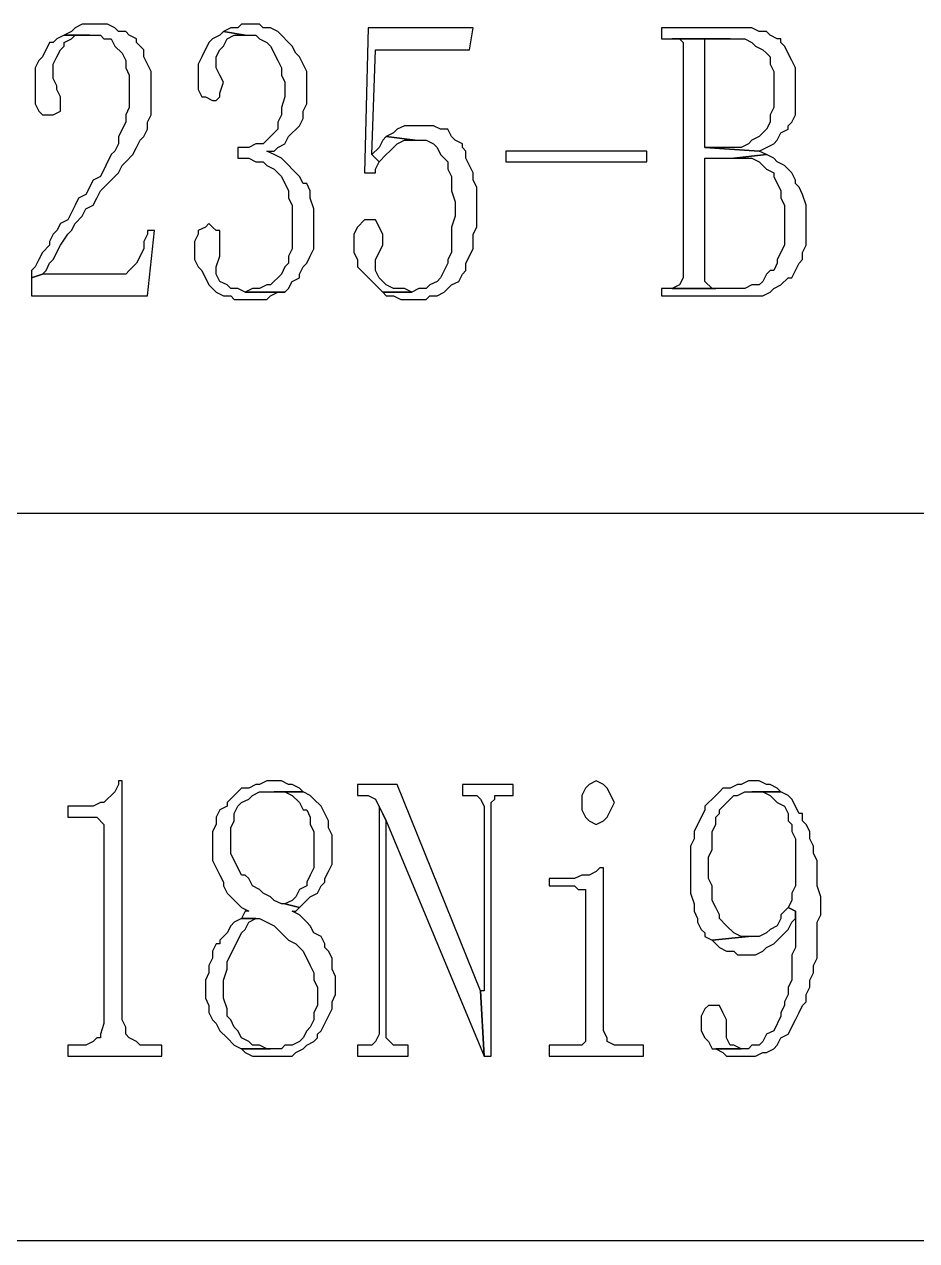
# Model space of a CAD drawing. Extents: x -15.4 to 0.8, y 0.3 to 11.8.
# Drawn here: x -1.5538 to -1.3484, y 2.1719 to 2.4519 of the extents above; entities that cross this region are included whole.
import ezdxf

# ---------------------------------------------------------------- set-up
doc = ezdxf.new("R2010")
doc.units = 0
doc.header["$MEASUREMENT"] = 0
doc.linetypes.add('AUSGEZOGEN', pattern=[0])
doc.layers.get('0').update_dxf_attribs({"linetype": 'AUSGEZOGEN'})

msp = doc.modelspace()

# ---------------------------------------------------------------- linework, layer by layer
for points in [[(-1.53795, 2.4519), (-1.54045, 2.4519), (-1.54045, 2.4519), (-1.54211, 2.45106), (-1.54211, 2.45106), (-1.54295, 2.45023), (-1.54295, 2.45023), (-1.54461, 2.4494), (-1.54461, 2.4494), (-1.53628, 2.4494), (-1.53628, 2.4494), (-1.53545, 2.44856), (-1.53545, 2.44856), (-1.53378, 2.44856), (-1.53378, 2.44856), (-1.53295, 2.4469), (-1.53295, 2.4469), (-1.53128, 2.44523), (-1.53128, 2.44523), (-1.53045, 2.44356), (-1.53045, 2.44356), (-1.53045, 2.4419), (-1.53045, 2.4419), (-1.52961, 2.44023), (-1.52961, 2.44023), (-1.52961, 2.43273), (-1.52961, 2.43273), (-1.53045, 2.43106), (-1.53045, 2.43106), (-1.53045, 2.4294), (-1.53045, 2.4294), (-1.53211, 2.42606), (-1.53211, 2.42606), (-1.53211, 2.4244), (-1.53211, 2.4244), (-1.53295, 2.42273), (-1.53295, 2.42273), (-1.53378, 2.4219), (-1.53378, 2.4219), (-1.53628, 2.4169), (-1.53628, 2.4169), (-1.53795, 2.41606), (-1.53795, 2.41606), (-1.53961, 2.41273), (-1.53961, 2.41273), (-1.54128, 2.4119), (-1.54128, 2.4119), (-1.54211, 2.41023), (-1.54211, 2.41023), (-1.54378, 2.4069), (-1.54378, 2.4069), (-1.54545, 2.40606), (-1.54545, 2.40606), (-1.54628, 2.4044), (-1.54628, 2.4044), (-1.54711, 2.40356), (-1.54711, 2.40356), (-1.54795, 2.4019), (-1.54795, 2.4019), (-1.54795, 2.40106), (-1.54795, 2.40106), (-1.54961, 2.3994), (-1.54961, 2.3994), (-1.55045, 2.39773), (-1.55045, 2.39773), (-1.55128, 2.39606), (-1.55128, 2.39606), (-1.55211, 2.39523), (-1.55211, 2.39523), (-1.55211, 2.39356), (-1.55211, 2.39356), (-1.54961, 2.3944), (-1.54961, 2.3944), (-1.54878, 2.39523), (-1.54878, 2.39523), (-1.54795, 2.3969), (-1.54795, 2.3969), (-1.54711, 2.39773), (-1.54711, 2.39773), (-1.54545, 2.40106), (-1.54545, 2.40106), (-1.54378, 2.40356), (-1.54378, 2.40356), (-1.54295, 2.4044), (-1.54295, 2.4044), (-1.54211, 2.40606), (-1.54211, 2.40606), (-1.54045, 2.40773), (-1.54045, 2.40773), (-1.53961, 2.4094), (-1.53961, 2.4094), (-1.53795, 2.41023), (-1.53795, 2.41023), (-1.53711, 2.4119), (-1.53711, 2.4119), (-1.53628, 2.41356), (-1.53628, 2.41356), (-1.53211, 2.41773), (-1.53211, 2.41773), (-1.53128, 2.4194), (-1.53128, 2.4194), (-1.53045, 2.42023), (-1.53045, 2.42023), (-1.52878, 2.4219), (-1.52878, 2.4219), (-1.52795, 2.42356), (-1.52795, 2.42356), (-1.52711, 2.42523), (-1.52711, 2.42523), (-1.52628, 2.42606), (-1.52628, 2.42606), (-1.52545, 2.42773), (-1.52545, 2.42773), (-1.52545, 2.4294), (-1.52545, 2.4294), (-1.52461, 2.43106), (-1.52461, 2.43106), (-1.52461, 2.44106), (-1.52461, 2.44106), (-1.52545, 2.44273), (-1.52545, 2.44273), (-1.52628, 2.4444), (-1.52628, 2.4444), (-1.52628, 2.44606), (-1.52628, 2.44606), (-1.52795, 2.44773), (-1.52795, 2.44773), (-1.52795, 2.44856), (-1.52795, 2.44856), (-1.52961, 2.4494), (-1.52961, 2.4494), (-1.53045, 2.45023), (-1.53045, 2.45023), (-1.53211, 2.45023), (-1.53211, 2.45023), (-1.53295, 2.45106), (-1.53295, 2.45106), (-1.53461, 2.4519), (-1.53461, 2.4519), (-1.53628, 2.4519), (-1.53795, 2.4519)], [(-1.50795, 2.45023), (-1.50878, 2.4494), (-1.50878, 2.4494), (-1.51045, 2.44856), (-1.51045, 2.44856), (-1.51128, 2.44773), (-1.51128, 2.44773), (-1.51295, 2.4444), (-1.51295, 2.4444), (-1.51378, 2.44273), (-1.51378, 2.44273), (-1.51378, 2.4369), (-1.51378, 2.4369), (-1.51295, 2.43523), (-1.51295, 2.43523), (-1.51211, 2.43523), (-1.51211, 2.43523), (-1.51045, 2.4344), (-1.51045, 2.4344), (-1.50961, 2.4344), (-1.50961, 2.4344), (-1.50878, 2.43523), (-1.50878, 2.43523), (-1.50878, 2.43606), (-1.50878, 2.43606), (-1.50795, 2.43856), (-1.50795, 2.43856), (-1.50878, 2.44023), (-1.50878, 2.44023), (-1.50961, 2.4419), (-1.50961, 2.4419), (-1.50961, 2.4444), (-1.50961, 2.4444), (-1.50878, 2.44606), (-1.50878, 2.44606), (-1.50795, 2.4469), (-1.50795, 2.4469), (-1.50711, 2.44856), (-1.50711, 2.44856), (-1.50545, 2.4494), (-1.50545, 2.4494), (-1.50295, 2.4494), (-1.50795, 2.45023)], [(-1.50128, 2.4519), (-1.50378, 2.4519), (-1.50378, 2.4519), (-1.50461, 2.45106), (-1.50461, 2.45106), (-1.50628, 2.45106), (-1.50628, 2.45106), (-1.50795, 2.45023), (-1.50795, 2.45023), (-1.50295, 2.4494), (-1.50295, 2.4494), (-1.50045, 2.4494), (-1.50045, 2.4494), (-1.49961, 2.44856), (-1.49961, 2.44856), (-1.49795, 2.44773), (-1.49795, 2.44773), (-1.49711, 2.4469), (-1.49711, 2.4469), (-1.49545, 2.44356), (-1.49545, 2.44356), (-1.49461, 2.4419), (-1.49461, 2.4419), (-1.49461, 2.44023), (-1.49461, 2.44023), (-1.49378, 2.43856), (-1.49378, 2.43856), (-1.49378, 2.43523), (-1.49378, 2.43523), (-1.49461, 2.43273), (-1.49461, 2.43273), (-1.49461, 2.43106), (-1.49461, 2.43106), (-1.49545, 2.4294), (-1.49545, 2.4294), (-1.49545, 2.42773), (-1.49545, 2.42773), (-1.49795, 2.42523), (-1.49795, 2.42523), (-1.49878, 2.4244), (-1.49878, 2.4244), (-1.50045, 2.4244), (-1.50045, 2.4244), (-1.50211, 2.42356), (-1.50211, 2.42356), (-1.50461, 2.42356), (-1.50461, 2.42356), (-1.50461, 2.42106), (-1.50461, 2.42106), (-1.50211, 2.42106), (-1.50211, 2.42106), (-1.50045, 2.42023), (-1.50045, 2.42023), (-1.49878, 2.42023), (-1.49878, 2.42023), (-1.49795, 2.4194), (-1.49795, 2.4194), (-1.49628, 2.41856), (-1.49628, 2.41856), (-1.49461, 2.4169), (-1.49461, 2.4169), (-1.49295, 2.41356), (-1.49295, 2.41356), (-1.49295, 2.4119), (-1.49295, 2.4119), (-1.49211, 2.41023), (-1.49211, 2.41023), (-1.49211, 2.40023), (-1.49211, 2.40023), (-1.49295, 2.39856), (-1.49295, 2.39856), (-1.49295, 2.3969), (-1.49295, 2.3969), (-1.49378, 2.39606), (-1.49378, 2.39606), (-1.49461, 2.3944), (-1.49461, 2.3944), (-1.49711, 2.3919), (-1.49711, 2.3919), (-1.49795, 2.3919), (-1.49795, 2.3919), (-1.49961, 2.39106), (-1.49961, 2.39106), (-1.50128, 2.39106), (-1.50128, 2.39106), (-1.50295, 2.39023), (-1.50295, 2.39023), (-1.49378, 2.39023), (-1.49378, 2.39023), (-1.49295, 2.39106), (-1.49295, 2.39106), (-1.49211, 2.39273), (-1.49211, 2.39273), (-1.49045, 2.39356), (-1.49045, 2.39356), (-1.49045, 2.3944), (-1.49045, 2.3944), (-1.48961, 2.39606), (-1.48961, 2.39606), (-1.48878, 2.3969), (-1.48878, 2.3969), (-1.48795, 2.39856), (-1.48795, 2.39856), (-1.48711, 2.40023), (-1.48711, 2.40023), (-1.48711, 2.4094), (-1.48711, 2.4094), (-1.48795, 2.4119), (-1.48795, 2.4119), (-1.48795, 2.41356), (-1.48795, 2.41356), (-1.48878, 2.41523), (-1.48878, 2.41523), (-1.48961, 2.41523), (-1.48961, 2.41523), (-1.49045, 2.4169), (-1.49045, 2.4169), (-1.49461, 2.42106), (-1.49461, 2.42106), (-1.49628, 2.4219), (-1.49628, 2.4219), (-1.49795, 2.42273), (-1.49795, 2.42273), (-1.49628, 2.42273), (-1.49628, 2.42273), (-1.49545, 2.42356), (-1.49545, 2.42356), (-1.49378, 2.4244), (-1.49378, 2.4244), (-1.49295, 2.42606), (-1.49295, 2.42606), (-1.49045, 2.42856), (-1.49045, 2.42856), (-1.48961, 2.43023), (-1.48961, 2.43023), (-1.48961, 2.4319), (-1.48961, 2.4319), (-1.48878, 2.43356), (-1.48878, 2.43356), (-1.48878, 2.44106), (-1.48878, 2.44106), (-1.48961, 2.44273), (-1.48961, 2.44273), (-1.49045, 2.4444), (-1.49045, 2.4444), (-1.49128, 2.44523), (-1.49128, 2.44523), (-1.49211, 2.4469), (-1.49211, 2.4469), (-1.49545, 2.45023), (-1.49545, 2.45023), (-1.49711, 2.45106), (-1.49711, 2.45106), (-1.49878, 2.45106), (-1.49878, 2.45106), (-1.49961, 2.4519), (-1.50128, 2.4519)], [(-1.45045, 2.45106), (-1.47461, 2.45106), (-1.47461, 2.45106), (-1.47545, 2.41773), (-1.47545, 2.41773), (-1.47295, 2.41773), (-1.47295, 2.41773), (-1.47295, 2.41856), (-1.47295, 2.41856), (-1.47211, 2.42023), (-1.47211, 2.42023), (-1.47378, 2.4219), (-1.47378, 2.4219), (-1.47295, 2.44606), (-1.47295, 2.44606), (-1.45128, 2.44606), (-1.45045, 2.45106)], [(-1.38961, 2.45106), (-1.40711, 2.45106), (-1.40711, 2.45106), (-1.40711, 2.44856), (-1.40711, 2.44856), (-1.38795, 2.44856), (-1.38795, 2.44856), (-1.38628, 2.44773), (-1.38628, 2.44773), (-1.38545, 2.4469), (-1.38545, 2.4469), (-1.38378, 2.44606), (-1.38378, 2.44606), (-1.38295, 2.44523), (-1.38295, 2.44523), (-1.38211, 2.4444), (-1.38211, 2.4444), (-1.38211, 2.44273), (-1.38211, 2.44273), (-1.38128, 2.44106), (-1.38128, 2.44106), (-1.38128, 2.43273), (-1.38128, 2.43273), (-1.38211, 2.43106), (-1.38211, 2.43106), (-1.38211, 2.4294), (-1.38211, 2.4294), (-1.38295, 2.42773), (-1.38295, 2.42773), (-1.38378, 2.4269), (-1.38378, 2.4269), (-1.38461, 2.42606), (-1.38461, 2.42606), (-1.38628, 2.42523), (-1.38628, 2.42523), (-1.38711, 2.4244), (-1.38711, 2.4244), (-1.38878, 2.42356), (-1.38878, 2.42356), (-1.39711, 2.42356), (-1.39711, 2.42356), (-1.38461, 2.42273), (-1.38461, 2.42273), (-1.38295, 2.42356), (-1.38295, 2.42356), (-1.38128, 2.4244), (-1.38128, 2.4244), (-1.38045, 2.42523), (-1.38045, 2.42523), (-1.37961, 2.4269), (-1.37961, 2.4269), (-1.37795, 2.42773), (-1.37795, 2.42773), (-1.37795, 2.42856), (-1.37795, 2.42856), (-1.37711, 2.4294), (-1.37711, 2.4294), (-1.37628, 2.43106), (-1.37628, 2.43106), (-1.37628, 2.4419), (-1.37628, 2.4419), (-1.37711, 2.44356), (-1.37711, 2.44356), (-1.37878, 2.4469), (-1.37878, 2.4469), (-1.37961, 2.44773), (-1.37961, 2.44773), (-1.37961, 2.44856), (-1.37961, 2.44856), (-1.38045, 2.44856), (-1.38045, 2.44856), (-1.38211, 2.4494), (-1.38211, 2.4494), (-1.38295, 2.45023), (-1.38295, 2.45023), (-1.38461, 2.45023), (-1.38461, 2.45023), (-1.38628, 2.45106), (-1.38628, 2.45106), (-1.38795, 2.45106), (-1.38961, 2.45106)], [(-1.54461, 2.4494), (-1.54628, 2.44856), (-1.54628, 2.44856), (-1.54711, 2.44773), (-1.54711, 2.44773), (-1.54795, 2.44773), (-1.54795, 2.44773), (-1.54961, 2.4444), (-1.54961, 2.4444), (-1.55045, 2.44356), (-1.55045, 2.44356), (-1.55128, 2.4419), (-1.55128, 2.4419), (-1.55128, 2.43356), (-1.55128, 2.43356), (-1.55045, 2.4319), (-1.55045, 2.4319), (-1.54961, 2.43106), (-1.54961, 2.43106), (-1.54711, 2.43106), (-1.54711, 2.43106), (-1.54545, 2.4319), (-1.54545, 2.4319), (-1.54545, 2.43523), (-1.54545, 2.43523), (-1.54628, 2.4369), (-1.54628, 2.4369), (-1.54628, 2.43773), (-1.54628, 2.43773), (-1.54711, 2.4394), (-1.54711, 2.4394), (-1.54711, 2.44273), (-1.54711, 2.44273), (-1.54628, 2.4444), (-1.54628, 2.4444), (-1.54545, 2.44606), (-1.54545, 2.44606), (-1.54461, 2.4469), (-1.54461, 2.4469), (-1.54461, 2.44773), (-1.54461, 2.44773), (-1.54295, 2.44856), (-1.54295, 2.44856), (-1.54211, 2.4494), (-1.54211, 2.4494), (-1.53878, 2.4494), (-1.54461, 2.4494)], [(-1.40461, 2.44856), (-1.40295, 2.44856), (-1.40295, 2.44856), (-1.40211, 2.44773), (-1.40211, 2.44773), (-1.40211, 2.39356), (-1.40211, 2.39356), (-1.40295, 2.3919), (-1.40295, 2.3919), (-1.40461, 2.39106), (-1.40461, 2.39106), (-1.39461, 2.39106), (-1.39461, 2.39106), (-1.39545, 2.39106), (-1.39545, 2.39106), (-1.39711, 2.39273), (-1.39711, 2.39273), (-1.39711, 2.42106), (-1.39711, 2.42106), (-1.39045, 2.42106), (-1.39045, 2.42106), (-1.38295, 2.4219), (-1.38295, 2.4219), (-1.38461, 2.42273), (-1.38461, 2.42273), (-1.39711, 2.42356), (-1.39711, 2.42356), (-1.39711, 2.44856), (-1.39711, 2.44856), (-1.39128, 2.44856), (-1.40461, 2.44856)], [(-1.46211, 2.42856), (-1.46628, 2.42856), (-1.46628, 2.42856), (-1.46795, 2.42773), (-1.46795, 2.42773), (-1.46878, 2.4269), (-1.46878, 2.4269), (-1.47045, 2.42606), (-1.47045, 2.42606), (-1.46378, 2.42523), (-1.46378, 2.42523), (-1.46128, 2.42523), (-1.46128, 2.42523), (-1.45961, 2.4244), (-1.45961, 2.4244), (-1.45878, 2.42356), (-1.45878, 2.42356), (-1.45795, 2.4219), (-1.45795, 2.4219), (-1.45711, 2.42106), (-1.45711, 2.42106), (-1.45628, 2.42023), (-1.45628, 2.42023), (-1.45628, 2.41856), (-1.45628, 2.41856), (-1.45545, 2.4169), (-1.45545, 2.4169), (-1.45545, 2.41356), (-1.45545, 2.41356), (-1.45461, 2.41106), (-1.45461, 2.41106), (-1.45461, 2.40773), (-1.45461, 2.40773), (-1.45545, 2.40523), (-1.45545, 2.40523), (-1.45545, 2.3994), (-1.45545, 2.3994), (-1.45628, 2.39773), (-1.45628, 2.39773), (-1.45628, 2.3969), (-1.45628, 2.3969), (-1.45711, 2.39523), (-1.45711, 2.39523), (-1.45795, 2.39356), (-1.45795, 2.39356), (-1.45878, 2.39273), (-1.45878, 2.39273), (-1.46045, 2.3919), (-1.46045, 2.3919), (-1.46128, 2.39106), (-1.46128, 2.39106), (-1.46295, 2.39106), (-1.46295, 2.39106), (-1.46461, 2.39023), (-1.46461, 2.39023), (-1.47128, 2.39023), (-1.47128, 2.39023), (-1.47045, 2.3894), (-1.47045, 2.3894), (-1.46878, 2.3894), (-1.46878, 2.3894), (-1.46711, 2.38856), (-1.46711, 2.38856), (-1.46128, 2.38856), (-1.46128, 2.38856), (-1.46045, 2.3894), (-1.46045, 2.3894), (-1.45878, 2.3894), (-1.45878, 2.3894), (-1.45711, 2.39023), (-1.45711, 2.39023), (-1.45545, 2.3919), (-1.45545, 2.3919), (-1.45378, 2.39273), (-1.45378, 2.39273), (-1.45295, 2.3944), (-1.45295, 2.3944), (-1.45211, 2.39523), (-1.45211, 2.39523), (-1.45211, 2.3969), (-1.45211, 2.3969), (-1.45045, 2.40023), (-1.45045, 2.40023), (-1.45045, 2.40356), (-1.45045, 2.40356), (-1.44961, 2.40523), (-1.44961, 2.40523), (-1.44961, 2.4144), (-1.44961, 2.4144), (-1.45045, 2.41606), (-1.45045, 2.41606), (-1.45045, 2.41773), (-1.45045, 2.41773), (-1.45211, 2.42106), (-1.45211, 2.42106), (-1.45211, 2.42273), (-1.45211, 2.42273), (-1.45295, 2.42356), (-1.45295, 2.42356), (-1.45295, 2.4244), (-1.45295, 2.4244), (-1.45461, 2.42523), (-1.45461, 2.42523), (-1.45545, 2.42606), (-1.45545, 2.42606), (-1.45628, 2.42773), (-1.45628, 2.42773), (-1.45795, 2.42773), (-1.45795, 2.42773), (-1.45961, 2.42856), (-1.45961, 2.42856), (-1.46045, 2.42856), (-1.46211, 2.42856)], [(-1.47045, 2.42606), (-1.47128, 2.42523), (-1.47128, 2.42523), (-1.47211, 2.42356), (-1.47211, 2.42356), (-1.47378, 2.4219), (-1.47378, 2.4219), (-1.47211, 2.42023), (-1.47211, 2.42023), (-1.47045, 2.4219), (-1.47045, 2.4219), (-1.46961, 2.42273), (-1.46961, 2.42273), (-1.46795, 2.4244), (-1.46795, 2.4244), (-1.46628, 2.42523), (-1.46628, 2.42523), (-1.46378, 2.42523), (-1.47045, 2.42606)], [(-1.41045, 2.42023), (-1.41045, 2.42273), (-1.41045, 2.42273), (-1.44295, 2.42273), (-1.44295, 2.42273), (-1.44295, 2.42023), (-1.44295, 2.42023), (-1.41045, 2.42023), (-1.41045, 2.42023)], [(-1.38295, 2.4219), (-1.39045, 2.42106), (-1.39045, 2.42106), (-1.38628, 2.42106), (-1.38628, 2.42106), (-1.38461, 2.42023), (-1.38461, 2.42023), (-1.38378, 2.4194), (-1.38378, 2.4194), (-1.38295, 2.41856), (-1.38295, 2.41856), (-1.38128, 2.41773), (-1.38128, 2.41773), (-1.38128, 2.4169), (-1.38128, 2.4169), (-1.37961, 2.41356), (-1.37961, 2.41356), (-1.37961, 2.4119), (-1.37961, 2.4119), (-1.37878, 2.41023), (-1.37878, 2.41023), (-1.37878, 2.40106), (-1.37878, 2.40106), (-1.38045, 2.39773), (-1.38045, 2.39773), (-1.38045, 2.3969), (-1.38045, 2.3969), (-1.38128, 2.39523), (-1.38128, 2.39523), (-1.38211, 2.39523), (-1.38211, 2.39523), (-1.38295, 2.3944), (-1.38295, 2.3944), (-1.38378, 2.39273), (-1.38378, 2.39273), (-1.38461, 2.3919), (-1.38461, 2.3919), (-1.38628, 2.3919), (-1.38628, 2.3919), (-1.38795, 2.39106), (-1.38795, 2.39106), (-1.40711, 2.39106), (-1.40711, 2.39106), (-1.40711, 2.3894), (-1.40711, 2.3894), (-1.38378, 2.3894), (-1.38378, 2.3894), (-1.38211, 2.39023), (-1.38211, 2.39023), (-1.38128, 2.39106), (-1.38128, 2.39106), (-1.37961, 2.3919), (-1.37961, 2.3919), (-1.37795, 2.39356), (-1.37795, 2.39356), (-1.37711, 2.39356), (-1.37711, 2.39356), (-1.37545, 2.3969), (-1.37545, 2.3969), (-1.37461, 2.39773), (-1.37461, 2.39773), (-1.37461, 2.3994), (-1.37461, 2.3994), (-1.37378, 2.40106), (-1.37378, 2.40106), (-1.37378, 2.41023), (-1.37378, 2.41023), (-1.37461, 2.41273), (-1.37461, 2.41273), (-1.37545, 2.4144), (-1.37545, 2.4144), (-1.37628, 2.41523), (-1.37628, 2.41523), (-1.37628, 2.41606), (-1.37628, 2.41606), (-1.37711, 2.41773), (-1.37711, 2.41773), (-1.37878, 2.4194), (-1.37878, 2.4194), (-1.38045, 2.42023), (-1.38045, 2.42023), (-1.38128, 2.42106), (-1.38295, 2.4219)], [(-1.51128, 2.40606), (-1.51211, 2.40523), (-1.51211, 2.40523), (-1.51378, 2.4044), (-1.51378, 2.4044), (-1.51378, 2.40356), (-1.51378, 2.40356), (-1.51461, 2.4019), (-1.51461, 2.4019), (-1.51461, 2.39773), (-1.51461, 2.39773), (-1.51378, 2.39606), (-1.51378, 2.39606), (-1.51295, 2.39523), (-1.51295, 2.39523), (-1.51128, 2.3919), (-1.51128, 2.3919), (-1.51045, 2.39106), (-1.51045, 2.39106), (-1.50961, 2.39023), (-1.50961, 2.39023), (-1.50795, 2.3894), (-1.50795, 2.3894), (-1.50628, 2.3894), (-1.50628, 2.3894), (-1.50545, 2.38856), (-1.50545, 2.38856), (-1.49795, 2.38856), (-1.49795, 2.38856), (-1.49711, 2.3894), (-1.49711, 2.3894), (-1.49545, 2.39023), (-1.49545, 2.39023), (-1.49378, 2.39023), (-1.49378, 2.39023), (-1.50295, 2.39023), (-1.50295, 2.39023), (-1.50461, 2.39106), (-1.50461, 2.39106), (-1.50628, 2.39106), (-1.50628, 2.39106), (-1.50711, 2.3919), (-1.50711, 2.3919), (-1.50878, 2.39273), (-1.50878, 2.39273), (-1.50961, 2.3944), (-1.50961, 2.3944), (-1.50961, 2.39606), (-1.50961, 2.39606), (-1.50878, 2.39856), (-1.50878, 2.39856), (-1.50878, 2.4044), (-1.50878, 2.4044), (-1.50961, 2.4044), (-1.50961, 2.4044), (-1.51045, 2.40523), (-1.51128, 2.40606)], [(-1.47461, 2.4069), (-1.47545, 2.4069), (-1.47545, 2.4069), (-1.47711, 2.40523), (-1.47711, 2.40523), (-1.47795, 2.40356), (-1.47795, 2.40356), (-1.47795, 2.3994), (-1.47795, 2.3994), (-1.47711, 2.39773), (-1.47711, 2.39773), (-1.47711, 2.39606), (-1.47711, 2.39606), (-1.47295, 2.3919), (-1.47295, 2.3919), (-1.47128, 2.39023), (-1.47128, 2.39023), (-1.46461, 2.39023), (-1.46461, 2.39023), (-1.46628, 2.39106), (-1.46628, 2.39106), (-1.46878, 2.39106), (-1.46878, 2.39106), (-1.47045, 2.3919), (-1.47045, 2.3919), (-1.47211, 2.39356), (-1.47211, 2.39356), (-1.47295, 2.39523), (-1.47295, 2.39523), (-1.47295, 2.39773), (-1.47295, 2.39773), (-1.47128, 2.40106), (-1.47128, 2.40106), (-1.47128, 2.40356), (-1.47128, 2.40356), (-1.47295, 2.4069), (-1.47461, 2.4069)], [(-1.52378, 2.4044), (-1.52545, 2.4044), (-1.52545, 2.4044), (-1.52545, 2.40356), (-1.52545, 2.40356), (-1.52628, 2.4019), (-1.52628, 2.4019), (-1.52628, 2.40023), (-1.52628, 2.40023), (-1.52795, 2.3969), (-1.52795, 2.3969), (-1.52961, 2.39523), (-1.52961, 2.39523), (-1.53045, 2.3944), (-1.53045, 2.3944), (-1.54961, 2.3944), (-1.54961, 2.3944), (-1.55211, 2.39356), (-1.55211, 2.39356), (-1.55211, 2.3894), (-1.55211, 2.3894), (-1.52545, 2.3894), (-1.52378, 2.4044)], [(-3.26878, 2.3394), (0.08122, 2.3394)], [(-1.53128, 2.27773), (-1.53211, 2.27773), (-1.53211, 2.27773), (-1.53211, 2.2769), (-1.53211, 2.2769), (-1.53295, 2.27523), (-1.53295, 2.27523), (-1.53545, 2.27273), (-1.53545, 2.27273), (-1.53628, 2.27273), (-1.53628, 2.27273), (-1.53795, 2.2719), (-1.53795, 2.2719), (-1.54378, 2.2719), (-1.54378, 2.2719), (-1.54378, 2.2694), (-1.54378, 2.2694), (-1.53711, 2.2694), (-1.53711, 2.2694), (-1.53545, 2.26773), (-1.53545, 2.26773), (-1.53545, 2.2219), (-1.53545, 2.2219), (-1.53628, 2.2194), (-1.53628, 2.2194), (-1.53628, 2.21856), (-1.53628, 2.21856), (-1.53711, 2.21856), (-1.53711, 2.21856), (-1.53795, 2.21773), (-1.53795, 2.21773), (-1.53961, 2.2169), (-1.53961, 2.2169), (-1.54378, 2.2169), (-1.54378, 2.2169), (-1.54378, 2.2144), (-1.54378, 2.2144), (-1.52211, 2.2144), (-1.52211, 2.2144), (-1.52211, 2.2169), (-1.52211, 2.2169), (-1.52711, 2.2169), (-1.52711, 2.2169), (-1.52795, 2.21773), (-1.52795, 2.21773), (-1.52961, 2.21856), (-1.52961, 2.21856), (-1.53045, 2.2194), (-1.53045, 2.2194), (-1.53045, 2.22106), (-1.53045, 2.22106), (-1.53128, 2.22273), (-1.53128, 2.27773)], [(-1.49628, 2.27773), (-1.49795, 2.27773), (-1.49795, 2.27773), (-1.49961, 2.2769), (-1.49961, 2.2769), (-1.50045, 2.2769), (-1.50045, 2.2769), (-1.50211, 2.27606), (-1.50211, 2.27606), (-1.50378, 2.27606), (-1.50378, 2.27606), (-1.50711, 2.27273), (-1.50711, 2.27273), (-1.50711, 2.2719), (-1.50711, 2.2719), (-1.50878, 2.27106), (-1.50878, 2.27106), (-1.50961, 2.2694), (-1.50961, 2.2694), (-1.50961, 2.26773), (-1.50961, 2.26773), (-1.51045, 2.26606), (-1.51045, 2.26606), (-1.51045, 2.2594), (-1.51045, 2.2594), (-1.50878, 2.25606), (-1.50878, 2.25606), (-1.50795, 2.2544), (-1.50795, 2.2544), (-1.50795, 2.25356), (-1.50795, 2.25356), (-1.50711, 2.2519), (-1.50711, 2.2519), (-1.50378, 2.24856), (-1.50378, 2.24856), (-1.50211, 2.24773), (-1.50211, 2.24773), (-1.50295, 2.24773), (-1.50295, 2.24773), (-1.50378, 2.24606), (-1.50378, 2.24606), (-1.49961, 2.24606), (-1.49961, 2.24606), (-1.49795, 2.24523), (-1.49795, 2.24523), (-1.49628, 2.2444), (-1.49628, 2.2444), (-1.49295, 2.24106), (-1.49295, 2.24106), (-1.49128, 2.24023), (-1.49128, 2.24023), (-1.48961, 2.23856), (-1.48961, 2.23856), (-1.48795, 2.23523), (-1.48795, 2.23523), (-1.48711, 2.23356), (-1.48711, 2.23356), (-1.48711, 2.2319), (-1.48711, 2.2319), (-1.48628, 2.23023), (-1.48628, 2.23023), (-1.48628, 2.22606), (-1.48628, 2.22606), (-1.48711, 2.2244), (-1.48711, 2.2244), (-1.48711, 2.22273), (-1.48711, 2.22273), (-1.48795, 2.22106), (-1.48795, 2.22106), (-1.48878, 2.22023), (-1.48878, 2.22023), (-1.48961, 2.21856), (-1.48961, 2.21856), (-1.49045, 2.21773), (-1.49045, 2.21773), (-1.49211, 2.2169), (-1.49211, 2.2169), (-1.49378, 2.2169), (-1.49378, 2.2169), (-1.49461, 2.21606), (-1.49461, 2.21606), (-1.50378, 2.21606), (-1.50378, 2.21606), (-1.50295, 2.21523), (-1.50295, 2.21523), (-1.50128, 2.2144), (-1.50128, 2.2144), (-1.49211, 2.2144), (-1.49211, 2.2144), (-1.49128, 2.21523), (-1.49128, 2.21523), (-1.48961, 2.21606), (-1.48961, 2.21606), (-1.48878, 2.2169), (-1.48878, 2.2169), (-1.48711, 2.21773), (-1.48711, 2.21773), (-1.48628, 2.21856), (-1.48628, 2.21856), (-1.48628, 2.2194), (-1.48628, 2.2194), (-1.48545, 2.22023), (-1.48545, 2.22023), (-1.48378, 2.22356), (-1.48378, 2.22356), (-1.48295, 2.22523), (-1.48295, 2.22523), (-1.48295, 2.2269), (-1.48295, 2.2269), (-1.48211, 2.22856), (-1.48211, 2.22856), (-1.48211, 2.23273), (-1.48211, 2.23273), (-1.48295, 2.2344), (-1.48295, 2.2344), (-1.48295, 2.2369), (-1.48295, 2.2369), (-1.48378, 2.23856), (-1.48378, 2.23856), (-1.48461, 2.2394), (-1.48461, 2.2394), (-1.48461, 2.24023), (-1.48461, 2.24023), (-1.48545, 2.2419), (-1.48545, 2.2419), (-1.48711, 2.24273), (-1.48711, 2.24273), (-1.48795, 2.2444), (-1.48795, 2.2444), (-1.48878, 2.24523), (-1.48878, 2.24523), (-1.49045, 2.2469), (-1.49045, 2.2469), (-1.49211, 2.24773), (-1.49211, 2.24773), (-1.49128, 2.24773), (-1.49128, 2.24773), (-1.49045, 2.24856), (-1.49045, 2.24856), (-1.49378, 2.2494), (-1.49378, 2.2494), (-1.49461, 2.2494), (-1.49461, 2.2494), (-1.49628, 2.25023), (-1.49628, 2.25023), (-1.49711, 2.25106), (-1.49711, 2.25106), (-1.49878, 2.2519), (-1.49878, 2.2519), (-1.49961, 2.25273), (-1.49961, 2.25273), (-1.50128, 2.25356), (-1.50128, 2.25356), (-1.50211, 2.25523), (-1.50211, 2.25523), (-1.50295, 2.25606), (-1.50295, 2.25606), (-1.50378, 2.25606), (-1.50378, 2.25606), (-1.50628, 2.26106), (-1.50628, 2.26106), (-1.50628, 2.2669), (-1.50628, 2.2669), (-1.50545, 2.26856), (-1.50545, 2.26856), (-1.50545, 2.27023), (-1.50545, 2.27023), (-1.50461, 2.2719), (-1.50461, 2.2719), (-1.50378, 2.27273), (-1.50378, 2.27273), (-1.50211, 2.27356), (-1.50211, 2.27356), (-1.50128, 2.2744), (-1.50128, 2.2744), (-1.49961, 2.27523), (-1.49961, 2.27523), (-1.48961, 2.27523), (-1.48961, 2.27523), (-1.49045, 2.27606), (-1.49045, 2.27606), (-1.49211, 2.2769), (-1.49211, 2.2769), (-1.49295, 2.2769), (-1.49295, 2.2769), (-1.49461, 2.27773), (-1.49628, 2.27773)], [(-1.46795, 2.2769), (-1.47711, 2.2769), (-1.47711, 2.2769), (-1.47711, 2.2744), (-1.47711, 2.2744), (-1.47461, 2.2744), (-1.47461, 2.2744), (-1.47295, 2.27356), (-1.47295, 2.27356), (-1.47045, 2.26856), (-1.47045, 2.26856), (-1.44795, 2.2144), (-1.44795, 2.2144), (-1.44878, 2.2294), (-1.46795, 2.2769)], [(-1.44128, 2.2769), (-1.45295, 2.2769), (-1.45295, 2.2769), (-1.45295, 2.2744), (-1.45295, 2.2744), (-1.44961, 2.2744), (-1.44961, 2.2744), (-1.44878, 2.27356), (-1.44878, 2.27356), (-1.44795, 2.2719), (-1.44795, 2.2719), (-1.44795, 2.2294), (-1.44795, 2.2294), (-1.44878, 2.2294), (-1.44878, 2.2294), (-1.44795, 2.2144), (-1.44795, 2.2144), (-1.44628, 2.2144), (-1.44628, 2.2144), (-1.44628, 2.27273), (-1.44628, 2.27273), (-1.44545, 2.27356), (-1.44545, 2.27356), (-1.44545, 2.2744), (-1.44545, 2.2744), (-1.44128, 2.2744), (-1.44128, 2.2769)], [(-1.42211, 2.27773), (-1.42378, 2.2769), (-1.42378, 2.2769), (-1.42461, 2.27606), (-1.42461, 2.27606), (-1.42545, 2.2744), (-1.42545, 2.2744), (-1.42545, 2.27106), (-1.42545, 2.27106), (-1.42461, 2.2694), (-1.42461, 2.2694), (-1.42378, 2.26856), (-1.42378, 2.26856), (-1.42211, 2.26773), (-1.42211, 2.26773), (-1.42045, 2.26856), (-1.42045, 2.26856), (-1.41961, 2.2694), (-1.41961, 2.2694), (-1.41795, 2.27273), (-1.41795, 2.27273), (-1.41961, 2.27606), (-1.41961, 2.27606), (-1.42045, 2.2769), (-1.42211, 2.27773)], [(-1.38628, 2.27773), (-1.38711, 2.27773), (-1.38711, 2.27773), (-1.38878, 2.2769), (-1.38878, 2.2769), (-1.38961, 2.2769), (-1.38961, 2.2769), (-1.39128, 2.27606), (-1.39128, 2.27606), (-1.39295, 2.27606), (-1.39295, 2.27606), (-1.39378, 2.27523), (-1.39378, 2.27523), (-1.39461, 2.2744), (-1.39461, 2.2744), (-1.39711, 2.2719), (-1.39711, 2.2719), (-1.39711, 2.27106), (-1.39711, 2.27106), (-1.39961, 2.26606), (-1.39961, 2.26606), (-1.39961, 2.2644), (-1.39961, 2.2644), (-1.40045, 2.26273), (-1.40045, 2.26273), (-1.40045, 2.2519), (-1.40045, 2.2519), (-1.39961, 2.2494), (-1.39961, 2.2494), (-1.39961, 2.24773), (-1.39961, 2.24773), (-1.39878, 2.24606), (-1.39878, 2.24606), (-1.39878, 2.24523), (-1.39878, 2.24523), (-1.39795, 2.24356), (-1.39795, 2.24356), (-1.39711, 2.24273), (-1.39711, 2.24273), (-1.39711, 2.2419), (-1.39711, 2.2419), (-1.39545, 2.24106), (-1.39545, 2.24106), (-1.38711, 2.2419), (-1.38711, 2.2419), (-1.38878, 2.2419), (-1.38878, 2.2419), (-1.39045, 2.24273), (-1.39045, 2.24273), (-1.39211, 2.2444), (-1.39211, 2.2444), (-1.39378, 2.24606), (-1.39378, 2.24606), (-1.39378, 2.2469), (-1.39378, 2.2469), (-1.39461, 2.24856), (-1.39461, 2.24856), (-1.39545, 2.25023), (-1.39545, 2.25023), (-1.39545, 2.25356), (-1.39545, 2.25356), (-1.39628, 2.25523), (-1.39628, 2.25523), (-1.39628, 2.26023), (-1.39628, 2.26023), (-1.39545, 2.2619), (-1.39545, 2.2619), (-1.39545, 2.26606), (-1.39545, 2.26606), (-1.39461, 2.26773), (-1.39461, 2.26773), (-1.39461, 2.2694), (-1.39461, 2.2694), (-1.39378, 2.27023), (-1.39378, 2.27023), (-1.39378, 2.27106), (-1.39378, 2.27106), (-1.39045, 2.2744), (-1.39045, 2.2744), (-1.38961, 2.2744), (-1.38961, 2.2744), (-1.38795, 2.27523), (-1.38795, 2.27523), (-1.37961, 2.27523), (-1.37961, 2.27523), (-1.38045, 2.27606), (-1.38045, 2.27606), (-1.38211, 2.2769), (-1.38211, 2.2769), (-1.38295, 2.2769), (-1.38295, 2.2769), (-1.38461, 2.27773), (-1.38628, 2.27773)], [(-1.48961, 2.27523), (-1.49628, 2.27523), (-1.49628, 2.27523), (-1.49378, 2.27523), (-1.49378, 2.27523), (-1.49211, 2.2744), (-1.49211, 2.2744), (-1.49045, 2.27273), (-1.49045, 2.27273), (-1.48961, 2.27106), (-1.48961, 2.27106), (-1.48878, 2.27106), (-1.48878, 2.27106), (-1.48795, 2.2694), (-1.48795, 2.2694), (-1.48795, 2.26773), (-1.48795, 2.26773), (-1.48711, 2.26606), (-1.48711, 2.26606), (-1.48711, 2.25773), (-1.48711, 2.25773), (-1.48795, 2.25606), (-1.48795, 2.25606), (-1.48878, 2.2544), (-1.48878, 2.2544), (-1.48878, 2.25356), (-1.48878, 2.25356), (-1.49045, 2.25273), (-1.49045, 2.25273), (-1.49128, 2.25106), (-1.49128, 2.25106), (-1.49211, 2.25023), (-1.49211, 2.25023), (-1.49378, 2.2494), (-1.49378, 2.2494), (-1.49045, 2.24856), (-1.49045, 2.24856), (-1.48795, 2.25106), (-1.48795, 2.25106), (-1.48628, 2.2519), (-1.48628, 2.2519), (-1.48545, 2.25356), (-1.48545, 2.25356), (-1.48461, 2.2544), (-1.48461, 2.2544), (-1.48461, 2.25523), (-1.48461, 2.25523), (-1.48378, 2.2569), (-1.48378, 2.2569), (-1.48295, 2.25856), (-1.48295, 2.25856), (-1.48295, 2.26523), (-1.48295, 2.26523), (-1.48378, 2.2669), (-1.48378, 2.2669), (-1.48378, 2.26856), (-1.48378, 2.26856), (-1.48545, 2.2719), (-1.48545, 2.2719), (-1.48711, 2.27356), (-1.48711, 2.27356), (-1.48795, 2.2744), (-1.48961, 2.27523)], [(-1.37961, 2.27523), (-1.38628, 2.27523), (-1.38628, 2.27523), (-1.38378, 2.27523), (-1.38378, 2.27523), (-1.38211, 2.2744), (-1.38211, 2.2744), (-1.38045, 2.27273), (-1.38045, 2.27273), (-1.37878, 2.2719), (-1.37878, 2.2719), (-1.37795, 2.27023), (-1.37795, 2.27023), (-1.37795, 2.26856), (-1.37795, 2.26856), (-1.37711, 2.26773), (-1.37711, 2.26773), (-1.37711, 2.26606), (-1.37711, 2.26606), (-1.37628, 2.2644), (-1.37628, 2.2644), (-1.37628, 2.25356), (-1.37628, 2.25356), (-1.37711, 2.2519), (-1.37711, 2.2519), (-1.37711, 2.25023), (-1.37711, 2.25023), (-1.37795, 2.24856), (-1.37795, 2.24856), (-1.37628, 2.24773), (-1.37628, 2.24773), (-1.37628, 2.2394), (-1.37628, 2.2394), (-1.37711, 2.23773), (-1.37711, 2.23773), (-1.37711, 2.2319), (-1.37711, 2.2319), (-1.37795, 2.23023), (-1.37795, 2.23023), (-1.37795, 2.22856), (-1.37795, 2.22856), (-1.37878, 2.2269), (-1.37878, 2.2269), (-1.37878, 2.22606), (-1.37878, 2.22606), (-1.37961, 2.2244), (-1.37961, 2.2244), (-1.37961, 2.22356), (-1.37961, 2.22356), (-1.38128, 2.22023), (-1.38128, 2.22023), (-1.38295, 2.2194), (-1.38295, 2.2194), (-1.38378, 2.21773), (-1.38378, 2.21773), (-1.38461, 2.2169), (-1.38461, 2.2169), (-1.38628, 2.2169), (-1.38628, 2.2169), (-1.38711, 2.21606), (-1.38711, 2.21606), (-1.39461, 2.21606), (-1.39461, 2.21606), (-1.39295, 2.21523), (-1.39295, 2.21523), (-1.39211, 2.2144), (-1.39211, 2.2144), (-1.38545, 2.2144), (-1.38545, 2.2144), (-1.38378, 2.21523), (-1.38378, 2.21523), (-1.38295, 2.21523), (-1.38295, 2.21523), (-1.38128, 2.21606), (-1.38128, 2.21606), (-1.38045, 2.2169), (-1.38045, 2.2169), (-1.37961, 2.21856), (-1.37961, 2.21856), (-1.37795, 2.2194), (-1.37795, 2.2194), (-1.37628, 2.22273), (-1.37628, 2.22273), (-1.37545, 2.2244), (-1.37545, 2.2244), (-1.37461, 2.22606), (-1.37461, 2.22606), (-1.37378, 2.2269), (-1.37378, 2.2269), (-1.37378, 2.22856), (-1.37378, 2.22856), (-1.37295, 2.23023), (-1.37295, 2.23023), (-1.37295, 2.2319), (-1.37295, 2.2319), (-1.37211, 2.23356), (-1.37211, 2.23356), (-1.37211, 2.23523), (-1.37211, 2.23523), (-1.37128, 2.2369), (-1.37128, 2.2369), (-1.37128, 2.24523), (-1.37128, 2.24523), (-1.37045, 2.2469), (-1.37045, 2.2469), (-1.37045, 2.25106), (-1.37045, 2.25106), (-1.37128, 2.25356), (-1.37128, 2.25356), (-1.37128, 2.2594), (-1.37128, 2.2594), (-1.37211, 2.26106), (-1.37211, 2.26106), (-1.37211, 2.26273), (-1.37211, 2.26273), (-1.37295, 2.2644), (-1.37295, 2.2644), (-1.37295, 2.26606), (-1.37295, 2.26606), (-1.37378, 2.26773), (-1.37378, 2.26773), (-1.37461, 2.26856), (-1.37461, 2.26856), (-1.37461, 2.27023), (-1.37461, 2.27023), (-1.37545, 2.27023), (-1.37545, 2.27023), (-1.37711, 2.27356), (-1.37711, 2.27356), (-1.37795, 2.2744), (-1.37961, 2.27523)], [(-1.47211, 2.2719), (-1.47211, 2.2194), (-1.47211, 2.2194), (-1.47295, 2.21773), (-1.47295, 2.21773), (-1.47378, 2.2169), (-1.47378, 2.2169), (-1.47711, 2.2169), (-1.47711, 2.2169), (-1.47711, 2.2144), (-1.47711, 2.2144), (-1.46545, 2.2144), (-1.46545, 2.2144), (-1.46545, 2.2169), (-1.46545, 2.2169), (-1.46878, 2.2169), (-1.46878, 2.2169), (-1.47045, 2.21856), (-1.47045, 2.21856), (-1.47045, 2.26856), (-1.47211, 2.2719)], [(-1.42045, 2.25773), (-1.42128, 2.25773), (-1.42128, 2.25773), (-1.42211, 2.2569), (-1.42211, 2.2569), (-1.42378, 2.25606), (-1.42378, 2.25606), (-1.42545, 2.25606), (-1.42545, 2.25606), (-1.42711, 2.25523), (-1.42711, 2.25523), (-1.43295, 2.25523), (-1.43295, 2.25523), (-1.43295, 2.25356), (-1.43295, 2.25356), (-1.42711, 2.25356), (-1.42711, 2.25356), (-1.42628, 2.25273), (-1.42628, 2.25273), (-1.42461, 2.25273), (-1.42461, 2.25273), (-1.42461, 2.21773), (-1.42461, 2.21773), (-1.42545, 2.2169), (-1.42545, 2.2169), (-1.43295, 2.2169), (-1.43295, 2.2169), (-1.43295, 2.2144), (-1.43295, 2.2144), (-1.41128, 2.2144), (-1.41128, 2.2144), (-1.41128, 2.2169), (-1.41128, 2.2169), (-1.41795, 2.2169), (-1.41795, 2.2169), (-1.41961, 2.21773), (-1.41961, 2.21773), (-1.41961, 2.21856), (-1.41961, 2.21856), (-1.42045, 2.22023), (-1.42045, 2.25773)], [(-1.37795, 2.24856), (-1.37961, 2.2469), (-1.37961, 2.2469), (-1.37961, 2.24606), (-1.37961, 2.24606), (-1.38045, 2.2444), (-1.38045, 2.2444), (-1.38211, 2.24356), (-1.38211, 2.24356), (-1.38295, 2.24273), (-1.38295, 2.24273), (-1.38461, 2.2419), (-1.38461, 2.2419), (-1.38711, 2.2419), (-1.38711, 2.2419), (-1.39545, 2.24106), (-1.39545, 2.24106), (-1.39461, 2.24023), (-1.39461, 2.24023), (-1.39378, 2.2394), (-1.39378, 2.2394), (-1.39211, 2.23856), (-1.39211, 2.23856), (-1.39045, 2.23856), (-1.39045, 2.23856), (-1.38961, 2.23773), (-1.38961, 2.23773), (-1.38545, 2.23773), (-1.38545, 2.23773), (-1.38378, 2.23856), (-1.38378, 2.23856), (-1.38295, 2.2394), (-1.38295, 2.2394), (-1.38128, 2.24023), (-1.38128, 2.24023), (-1.37795, 2.24356), (-1.37795, 2.24356), (-1.37711, 2.24523), (-1.37711, 2.24523), (-1.37628, 2.24606), (-1.37628, 2.24606), (-1.37628, 2.24773), (-1.37795, 2.24856)], [(-1.50378, 2.24606), (-1.50545, 2.24523), (-1.50545, 2.24523), (-1.50628, 2.2444), (-1.50628, 2.2444), (-1.50711, 2.24273), (-1.50711, 2.24273), (-1.50878, 2.24106), (-1.50878, 2.24106), (-1.50878, 2.24023), (-1.50878, 2.24023), (-1.50961, 2.24023), (-1.50961, 2.24023), (-1.51045, 2.23856), (-1.51045, 2.23856), (-1.51045, 2.2369), (-1.51045, 2.2369), (-1.51128, 2.23523), (-1.51128, 2.23523), (-1.51128, 2.23356), (-1.51128, 2.23356), (-1.51211, 2.2319), (-1.51211, 2.2319), (-1.51211, 2.22773), (-1.51211, 2.22773), (-1.51128, 2.22606), (-1.51128, 2.22606), (-1.51128, 2.2244), (-1.51128, 2.2244), (-1.51045, 2.22273), (-1.51045, 2.22273), (-1.50961, 2.2219), (-1.50961, 2.2219), (-1.50878, 2.22023), (-1.50878, 2.22023), (-1.50711, 2.21856), (-1.50711, 2.21856), (-1.50545, 2.2169), (-1.50545, 2.2169), (-1.50378, 2.21606), (-1.50378, 2.21606), (-1.49711, 2.21606), (-1.49711, 2.21606), (-1.49795, 2.21606), (-1.49795, 2.21606), (-1.49961, 2.2169), (-1.49961, 2.2169), (-1.50128, 2.2169), (-1.50128, 2.2169), (-1.50211, 2.21773), (-1.50211, 2.21773), (-1.50378, 2.21856), (-1.50378, 2.21856), (-1.50461, 2.22023), (-1.50461, 2.22023), (-1.50545, 2.22106), (-1.50545, 2.22106), (-1.50628, 2.22273), (-1.50628, 2.22273), (-1.50711, 2.22356), (-1.50711, 2.22356), (-1.50711, 2.22523), (-1.50711, 2.22523), (-1.50795, 2.22773), (-1.50795, 2.22773), (-1.50795, 2.2319), (-1.50795, 2.2319), (-1.50711, 2.2344), (-1.50711, 2.2344), (-1.50711, 2.23606), (-1.50711, 2.23606), (-1.50378, 2.24273), (-1.50378, 2.24273), (-1.50295, 2.24356), (-1.50295, 2.24356), (-1.50211, 2.24523), (-1.50211, 2.24523), (-1.50045, 2.24606), (-1.50378, 2.24606)], [(-1.39545, 2.22606), (-1.39628, 2.22606), (-1.39628, 2.22606), (-1.39711, 2.22523), (-1.39711, 2.22523), (-1.39795, 2.22356), (-1.39795, 2.22356), (-1.39795, 2.22023), (-1.39795, 2.22023), (-1.39711, 2.21856), (-1.39711, 2.21856), (-1.39628, 2.21773), (-1.39628, 2.21773), (-1.39545, 2.21606), (-1.39545, 2.21606), (-1.38878, 2.21606), (-1.38878, 2.21606), (-1.39045, 2.2169), (-1.39045, 2.2169), (-1.39128, 2.2169), (-1.39128, 2.2169), (-1.39211, 2.21856), (-1.39211, 2.21856), (-1.39211, 2.22273), (-1.39211, 2.22273), (-1.39295, 2.2244), (-1.39295, 2.2244), (-1.39378, 2.22606), (-1.39545, 2.22606)], [(-3.26878, 2.1719), (0.08122, 2.1719)]]:
    msp.add_lwpolyline(points)

doc.saveas('drawing.dxf')
